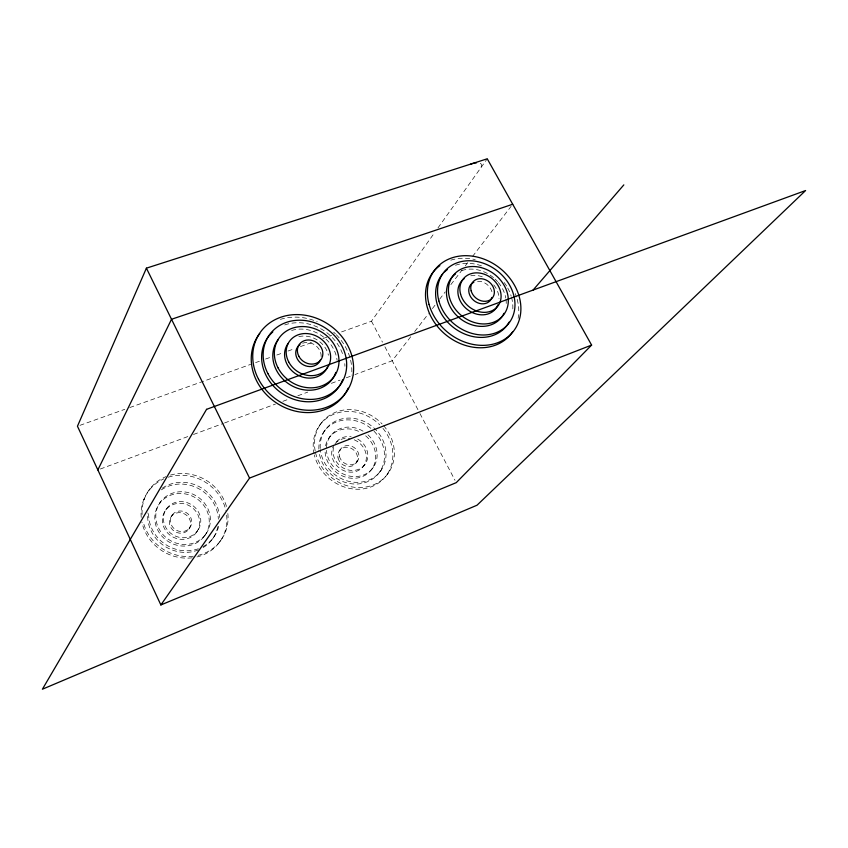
<?xml version="1.0" encoding="UTF-8"?>
<svg xmlns="http://www.w3.org/2000/svg" width="848" height="848" viewBox="0 0 848 848"><rect width="100%" height="100%" fill="white"/><g stroke="black" fill="none" stroke-linecap="round" stroke-linejoin="round"><path stroke-width="0.64" stroke-dasharray="4.24 3.18" d="M148.972 490.504L149.958 488.766M143.736 499.726L144.722 498.009M159.731 503.246L160.749 501.55M165.731 510.051L166.759 508.376M171.264 516.506L172.303 514.853M188.775 529.29A10.844 10.07 31.2 0 0 180.836 512.743A10.844 10.07 31.2 0 0 170.395 526.735A10.844 10.07 31.2 0 0 188.775 529.29L189.857 527.657A10.865 10.091 31.3 0 0 181.896 511.079A10.865 10.091 31.3 0 0 171.434 525.103A10.865 10.091 31.3 0 0 189.857 527.657M196.429 532.459A19.016 17.66 31.3 0 0 182.437 503.479A19.016 17.66 31.3 0 0 164.205 528.05A19.016 17.66 31.3 0 0 196.429 532.459L197.531 530.837A19.059 17.691 31.3 0 0 183.497 501.793A19.059 17.691 31.3 0 0 165.233 526.407A19.059 17.691 31.3 0 0 197.531 530.837M204.559 535.968A27.772 25.769 31.3 0 0 184.005 493.706A27.772 25.769 31.3 0 0 157.505 529.629A27.772 25.769 31.3 0 0 204.559 535.968L205.682 534.346A27.836 25.811 31.3 0 0 185.076 491.988A27.836 25.811 31.3 0 0 158.523 527.986A27.836 25.811 31.3 0 0 205.682 534.346M212.329 539.201L213.473 537.579M341.574 331.897L371.477 321.222L434.176 233.242M437.992 227.879L487.24 158.788M219.611 542.063L220.777 540.452M319.569 425.399L320.904 423.597M324.084 431.462L325.431 429.671M329.077 437.844L330.423 436.084M410.718 336.762L392.242 360.76L354.973 374.583M414.725 331.547L428.378 313.813M432.395 308.598L435.607 304.421M439.624 299.206L445.242 291.903M450.871 284.599L462.107 269.982M465.319 265.816L467.736 262.679M472.548 256.425L511.1 206.34M339.338 450.786L340.705 449.058M356.054 462.976L357.453 461.27M363.739 465.849L365.159 464.153M371.869 469.039L373.321 467.343M379.66 471.976L381.134 470.28M386.995 474.551L388.49 472.866M100.329 469.018L188.532 436.307M193.492 434.473L223.31 423.417M224.55 422.951L275.483 404.061M282.935 401.305L287.896 399.461M297.839 395.772L307.771 392.094M331.377 383.338L340.069 380.116M346.281 377.805L353.733 375.049M79.945 425.346L124.794 409.33M129.776 407.549L250.626 364.386M255.608 362.605L259.35 361.269M265.572 359.043L271.805 356.817M276.787 355.036L283.02 352.821M288.002 351.04L294.235 348.814M300.457 346.588L311.672 342.581M322.887 338.575L331.61 335.458M371.477 321.222L382.469 342.157M384.918 346.811L419.325 412.329M419.94 413.506L455.016 480.307M480.307 163.304A20.204 6.296 -29.3 0 1 480.053 168.869M217.798 526.682A36.061 33.443 31.3 0 1 203.054 547.617M198.453 549.896A36.061 33.443 31.3 0 1 162.911 544.978A36.061 33.443 31.3 0 1 147.775 512.902M161.374 489.847A36.061 33.443 31.3 0 1 197.966 488.289A36.061 33.443 31.3 0 1 218.36 519.146M227.847 513.506A43.863 40.63 31.4 0 1 198.093 555.355M193.206 556.235A43.863 40.63 31.4 0 1 143.195 521.764M142.125 514.492A43.863 40.63 31.4 0 1 165.911 476.661M170.459 475.081A43.863 40.63 31.4 0 1 226.766 507.581M218.678 526.279A36.146 33.507 31.3 0 1 203.054 546.653M198.368 548.751A36.146 33.507 31.3 0 1 148.771 511.206M162.392 488.119A36.146 33.507 31.3 0 1 199.068 486.572A36.146 33.507 31.3 0 1 219.505 517.492M226.67 515.171A43.757 40.556 31.3 0 1 196.98 556.945M192.104 557.825A43.757 40.556 31.3 0 1 141.945 522.23M141.224 517.407A43.757 40.556 31.3 0 1 163.781 478.887M168.264 477.18A43.757 40.556 31.3 0 1 225.886 510.432M374.053 431.24A34.408 30.411 39.4 0 1 365.817 482.374A34.408 30.411 39.4 0 1 318.922 450.171M318.869 448.963A34.408 30.411 39.4 0 1 337.599 421.53A34.408 30.411 39.4 0 1 373.141 430.339M383.656 425.685A41.838 36.93 39.4 0 1 372.972 485.067A41.838 36.93 39.4 0 1 315.424 452.207M315.17 450.935A41.838 36.93 39.4 0 1 335.479 412.287A41.838 36.93 39.4 0 1 382.045 423.915M367.958 434.844A26.553 23.468 39.4 0 1 363.23 475.134A26.553 23.468 39.4 0 1 326.459 450.341M326.448 447.755A26.553 23.468 39.4 0 1 363.389 431.378M320.258 448.422A34.482 30.464 39.4 0 1 367.301 423.11A34.482 30.464 39.4 0 1 372.081 478.537A34.482 30.464 39.4 0 1 320.364 449.641M365.668 435.83A26.489 23.437 39.4 0 1 361.693 476.862A26.489 23.437 39.4 0 1 325.07 450.786M325.59 445.73A26.489 23.437 39.4 0 1 360.994 432.554M382.957 428.367A41.743 36.877 39.4 0 1 371.53 486.731A41.743 36.877 39.4 0 1 314.354 455.079M314.099 453.956A41.743 36.877 39.4 0 1 333.052 414.555A41.743 36.877 39.4 0 1 379.756 424.837M357.708 439.073A18.19 16.091 39.4 0 1 366.633 461.482A18.19 16.091 39.4 0 1 345.21 468.965A18.19 16.091 39.4 0 1 333.561 447.521M336.423 441.903A18.19 16.091 39.4 0 1 351.157 436.773M354.199 439.783A18.147 16.059 39.5 0 1 365.202 463.188A18.147 16.059 39.5 0 1 341.702 469.622A18.147 16.059 39.5 0 1 333.847 445.359M335.066 443.652A18.147 16.059 39.5 0 1 349.768 438.522M280.402 319.378A52.247 45.612 33.6 0 1 317.216 321.71M333.646 332.193A52.247 45.612 33.6 0 1 335.437 333.868M336.296 334.727A52.247 45.612 33.6 0 1 351.644 375.06M291.659 330.455A33.496 29.182 33.6 0 1 337.08 360.283M284.716 324.943A43.28 37.747 33.6 0 1 343.366 356.308M344.786 363.686A43.28 37.747 33.6 0 1 344.935 366.262M298.867 336.624A23.066 20.076 33.6 0 1 328.43 355.217M302.694 343.186A13.218 11.49 33.6 0 1 321.159 356.637M450.807 260.166A49.746 41.276 38.6 0 1 475.219 259.605M515.213 293.567A49.746 41.276 38.6 0 1 516.474 297.001M517.163 299.291A49.746 41.276 38.6 0 1 518.711 313.389M518.616 314.65A49.746 41.276 38.6 0 1 518.107 318.371M461.789 270.597A31.885 26.405 38.5 0 1 494.225 278.292M495.105 279.087A31.885 26.405 38.5 0 1 497.564 281.61M498.327 282.49A31.885 26.405 38.5 0 1 505.768 297.977M505.97 299.227A31.885 26.405 38.5 0 1 506.118 305.354M455.514 265.254A41.202 34.153 38.5 0 1 482.205 266.092M504.168 282.532A41.202 34.153 38.5 0 1 507.083 286.889M507.719 288.013A41.202 34.153 38.5 0 1 511.196 296.196M511.535 297.383A41.202 34.153 38.5 0 1 512.637 310.993M470.788 275.801A21.953 18.158 38.5 0 1 483.922 277.413M493.78 284.917A21.953 18.158 38.5 0 1 499.006 298.761M477.572 281.282A12.582 10.388 38.5 0 1 492.264 293.684M338.034 457.92A10.346 9.169 39.5 0 0 354.4 464.715A10.346 9.169 39.5 0 0 350.595 448.073A10.346 9.169 39.5 0 0 338.034 457.92M339.401 456.213A10.377 9.18 39.5 0 0 355.81 463.019A10.377 9.18 39.5 0 0 351.984 446.345A10.377 9.18 39.5 0 0 339.401 456.213"/><path stroke-width="1.27" d="M146.407 268.169L77.454 426.237L160.876 604.942L456.245 482.65L591.607 345.083L487.24 158.788L146.407 268.169L249.545 478.092L160.876 604.942M97.849 469.94L171.519 319.272L512.701 204.251M533.085 290.069L623.831 184.885M249.545 478.092L591.607 345.083M470.735 164.088A20.204 6.296 -29.3 0 1 476.523 162.827M348.146 388.193A52.247 45.612 33.6 0 1 277.964 403.902A52.247 45.612 33.6 0 1 259.742 333.561M335.797 372.41A33.496 29.182 33.6 0 1 291.193 385.395A33.496 29.182 33.6 0 1 278.133 339.719M342.656 379.777A43.28 37.747 33.6 0 1 281.79 393.281A43.28 37.747 33.6 0 1 272.823 331.875M327.434 367.142A23.066 20.076 33.6 0 1 296.599 374.403A23.066 20.076 33.6 0 1 288.203 343.398M320.576 359.626A13.218 11.49 33.6 0 1 301.559 363.728A13.218 11.49 33.6 0 1 299.959 344.606M512.669 331.78A49.746 41.276 38.6 0 1 443.462 332.776A49.746 41.276 38.6 0 1 439.868 265.636M503.977 313.294A31.885 26.405 38.5 0 1 459.584 318.138A31.885 26.405 38.5 0 1 455.556 273.883M509.107 322.102A41.202 34.153 38.5 0 1 454.687 328.399A41.202 34.153 38.5 0 1 442.751 273.819M444.511 271.954A41.202 34.153 38.5 0 1 447.447 269.473M497.914 304.771A21.953 18.158 38.5 0 1 467.481 309.605A21.953 18.158 38.5 0 1 464.089 278.738M491.893 297.447A12.582 10.388 38.5 0 1 473.714 300.393A12.582 10.388 38.5 0 1 473.862 282.225M206.573 409.33L42.4 689.212L477.032 505.217L805.6 190.535L206.573 409.33M267.968 373.703A43.407 37.821 33.6 0 0 340.26 384.992A43.407 37.821 33.6 0 0 306.52 320.735A43.407 37.821 33.6 0 0 267.968 373.703M278.038 367.852A33.591 29.245 33.6 0 0 333.974 376.756A33.591 29.245 33.6 0 0 307.994 326.989A33.591 29.245 33.6 0 0 278.038 367.852M258.598 379.342A52.396 45.697 33.6 0 0 345.899 392.73A52.396 45.697 33.6 0 0 304.994 315.212A52.396 45.697 33.6 0 0 258.598 379.342M298.803 356.171A13.261 11.512 33.6 0 0 320.851 359.817A13.261 11.512 33.6 0 0 310.697 340.154A13.261 11.512 33.6 0 0 298.803 356.171M288.68 361.863A23.129 20.108 33.6 0 0 327.169 368.117A23.129 20.108 33.6 0 0 309.372 333.836A23.129 20.108 33.6 0 0 288.68 361.863M438.904 300.966A41.319 34.206 38.5 0 0 503.754 328.377A41.319 34.206 38.5 0 0 486.116 264.29A41.319 34.206 38.5 0 0 438.904 300.966M449.461 297.531A31.97 26.447 38.5 0 0 499.599 318.88A31.97 26.447 38.5 0 0 486.063 269.293A31.97 26.447 38.5 0 0 449.461 297.531M429.056 304.379A49.884 41.351 38.5 0 0 507.401 337.303A49.884 41.351 38.5 0 0 485.957 259.901A49.884 41.351 38.5 0 0 429.056 304.379M471.159 290.843A12.614 10.409 38.5 0 0 490.907 299.365A12.614 10.409 38.5 0 0 485.65 279.819A12.614 10.409 38.5 0 0 471.159 290.843M460.581 294.129A22.006 18.179 38.5 0 0 495.062 308.905A22.006 18.179 38.5 0 0 485.819 274.794A22.006 18.179 38.5 0 0 460.581 294.129"/></g></svg>
